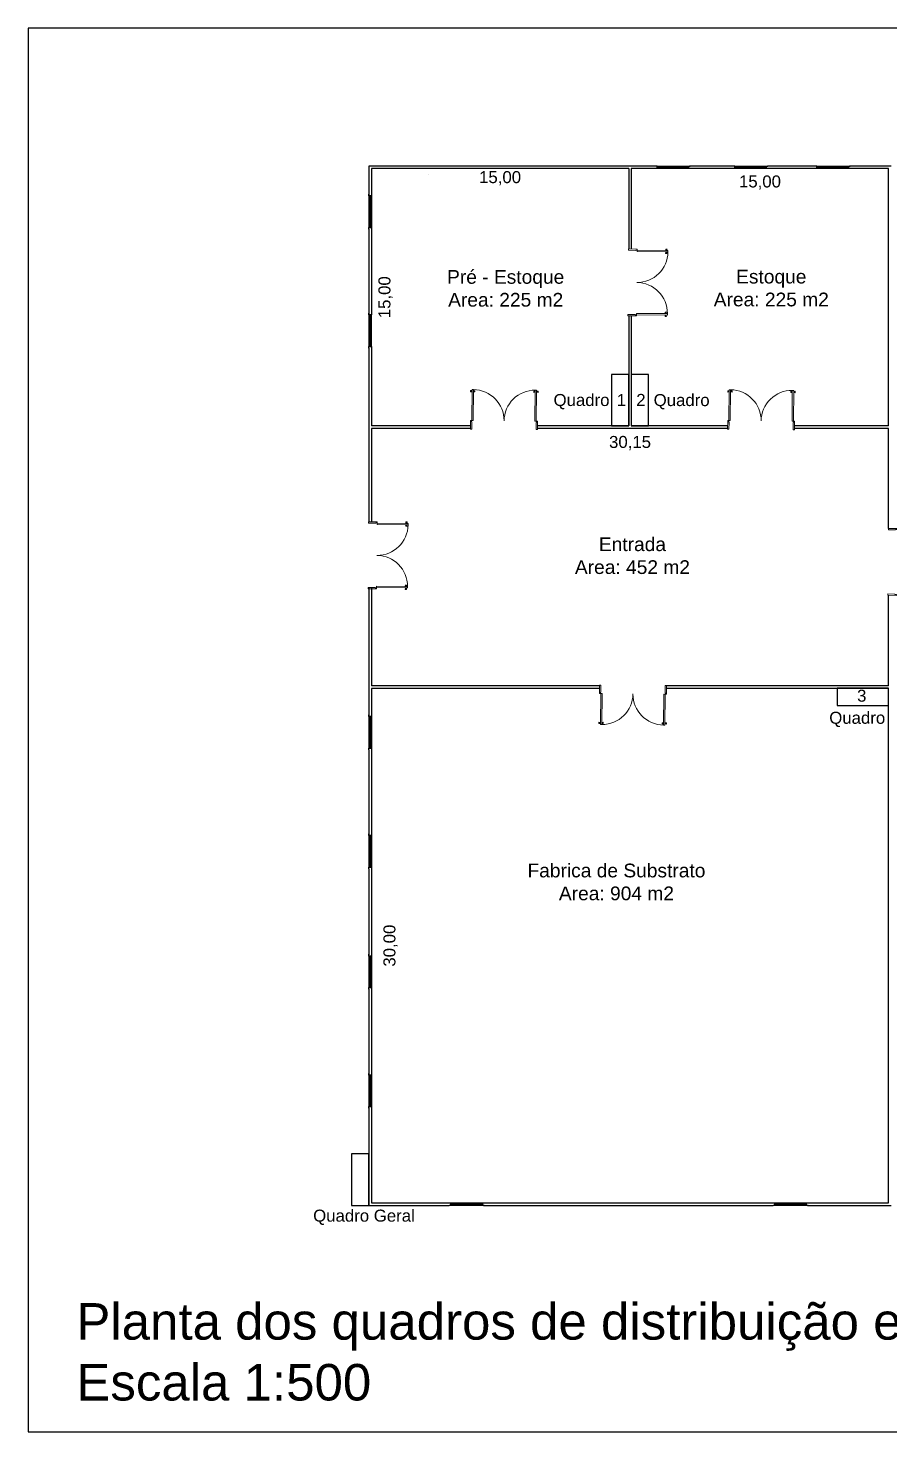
# Model space of a CAD drawing. Header units: millimetres. Extents: x 2943 to 3068, y 1960 to 2042.
# Drawn here: x 2942.8 to 2993.1, y 1960.2 to 2042.1 of the extents above; entities that cross this region are included whole.
import ezdxf

# ---------------------------------------------------------------- set-up
doc = ezdxf.new("R2010")
doc.units = ezdxf.units.MM
doc.styles.get("Standard").update_dxf_attribs({"font": 'arial.ttf'})
doc.dimstyles.new('cotas internas', dxfattribs={"dimtxt": 0.7, "dimasz": 2.5, "dimexe": 1.25, "dimexo": 0.625, "dimgap": 0.0625, "dimtad": 1, "dimzin": 1, "dimtxsty": 'Standard', "dimcen": 2.5, "dimse1": 1, "dimse2": 1, "dimsd1": 1, "dimsd2": 1, "dimadec": 0, "dimazin": 0, "dimtfac": 1, "dimtmove": 0, "dimatfit": 3, "dimfxl": 1, "dimarcsym": 0})

# ---------------------------------------------------------------- blocks, each defined once
blk = doc.blocks.new('*D15')
at = {"layer": 'Defpoints', "color": 0, "transparency": 16777216}
for p in [(2962.852, 2033.873), (2977.852, 2033.873), (2977.852, 2032.828)]:
    blk.add_point(p, dxfattribs=at)
at = {"color": 0, "transparency": 16777216, "insert": (2970.352, 2033.311), "char_height": 0.7, "attachment_point": 5}
blk.add_mtext('15,00', dxfattribs=at)
blk = doc.blocks.new('*D23')
at = {"layer": 'Defpoints', "color": 0, "transparency": 16777216}
for p in [(2962.852, 2033.873), (2962.852, 2018.873), (2964.158, 2018.873)]:
    blk.add_point(p, dxfattribs=at)
at = {"color": 0, "transparency": 16777216, "insert": (2963.674, 2026.373), "char_height": 0.7, "attachment_point": 5, "rotation": 90}
blk.add_mtext('15,00', dxfattribs=at)
blk = doc.blocks.new('*D24')
at = {"layer": 'Defpoints', "color": 0, "transparency": 16777216}
for p in [(2978.002, 2033.873), (2993.002, 2033.873), (2993.002, 2032.575)]:
    blk.add_point(p, dxfattribs=at)
at = {"color": 0, "transparency": 16777216, "insert": (2985.502, 2033.059), "char_height": 0.7, "attachment_point": 5}
blk.add_mtext('15,00', dxfattribs=at)
blk = doc.blocks.new('*D29')
at = {"layer": 'Defpoints', "color": 0, "transparency": 16777216}
for p in [(2962.852, 2003.573), (2962.852, 1973.573), (2964.448, 1973.573)]:
    blk.add_point(p, dxfattribs=at)
at = {"color": 0, "transparency": 16777216, "insert": (2963.965, 1988.573), "char_height": 0.7, "attachment_point": 5, "rotation": 90}
blk.add_mtext('30,00', dxfattribs=at)
blk = doc.blocks.new('*D35')
at = {"layer": 'Defpoints', "color": 0, "transparency": 16777216}
for p in [(2962.852, 2018.723), (2993.002, 2018.723), (2993.002, 2017.389)]:
    blk.add_point(p, dxfattribs=at)
at = {"color": 0, "transparency": 16777216, "insert": (2977.927, 2017.872), "char_height": 0.7, "attachment_point": 5}
blk.add_mtext('30,15', dxfattribs=at)

msp = doc.modelspace()

# ---------------------------------------------------------------- linework, layer by layer
for p, q in [((3067.83, 2042.064), (2942.837, 2042.064)), ((2942.837, 2042.064), (2942.837, 2036.574)), ((2942.837, 2036.574), (2942.837, 1960.226)), ((2962.702, 2034.023), (2962.702, 2032.35)), ((2979.4, 2034.023), (2962.702, 2034.023)), ((2962.852, 2033.873), (2962.852, 2032.35)), ((2977.852, 2033.873), (2962.852, 2033.873)), ((2977.852, 2033.873), (2977.852, 2029.188)), ((2978.002, 2033.873), (2978.002, 2029.187)), ((2979.4, 2033.873), (2978.002, 2033.873)), ((2979.5, 2034.025), (2981.338, 2034.023)), ((2981.338, 2033.873), (2979.5, 2033.873)), ((2979.519, 2033.978), (2980.886, 2033.976)), ((2979.519, 2033.922), (2980.886, 2033.919)), ((2981.319, 2033.976), (2980.886, 2033.976)), ((2981.319, 2033.919), (2980.886, 2033.919)), ((2983.932, 2034.023), (2981.4, 2034.023)), ((2983.932, 2033.873), (2981.4, 2033.873)), ((2984.032, 2034.025), (2985.869, 2034.023)), ((2985.869, 2033.873), (2984.032, 2033.875)), ((2984.051, 2033.978), (2985.418, 2033.976)), ((2984.051, 2033.922), (2985.418, 2033.919)), ((2985.851, 2033.976), (2985.418, 2033.976)), ((2985.851, 2033.919), (2985.418, 2033.919)), ((2988.724, 2034.023), (2985.932, 2034.023)), ((2988.724, 2033.873), (2985.932, 2033.873)), ((2988.824, 2034.025), (2990.661, 2034.023)), ((2990.661, 2033.873), (2988.824, 2033.875)), ((2988.842, 2033.978), (2990.209, 2033.976)), ((2988.842, 2033.922), (2990.209, 2033.919)), ((2990.643, 2033.976), (2990.209, 2033.976)), ((2990.643, 2033.919), (2990.209, 2033.919)), ((2993.152, 2034.023), (2990.724, 2034.023)), ((2993.002, 2033.873), (2990.724, 2033.873)), ((2993.002, 2018.873), (2993.002, 2033.873)), ((2962.702, 2032.278), (2962.7, 2030.441)), ((2962.749, 2032.259), (2962.747, 2030.892)), ((2962.805, 2032.259), (2962.803, 2030.892)), ((2962.852, 2032.278), (2962.85, 2030.441)), ((2962.747, 2030.459), (2962.747, 2030.892)), ((2962.803, 2030.459), (2962.803, 2030.892)), ((2962.702, 2030.35), (2962.702, 2025.41)), ((2962.852, 2030.35), (2962.852, 2025.41)), ((2962.704, 2025.347), (2962.702, 2023.51)), ((2962.751, 2025.328), (2962.749, 2023.961)), ((2962.808, 2025.328), (2962.805, 2023.961)), ((2962.852, 2023.51), (2962.854, 2025.347)), ((2977.852, 2025.288), (2977.852, 2018.873)), ((2978.002, 2025.287), (2978.002, 2018.873)), ((2962.749, 2023.528), (2962.749, 2023.961)), ((2962.805, 2023.528), (2962.805, 2023.961)), ((2962.702, 2023.41), (2962.702, 2018.873)), ((2962.852, 2023.41), (2962.852, 2018.873)), ((2962.702, 2018.873), (2962.702, 2013.282)), ((2968.629, 2018.873), (2962.852, 2018.873)), ((2962.852, 2018.723), (2962.852, 2013.305)), ((2968.628, 2018.723), (2962.852, 2018.723)), ((2977.852, 2018.723), (2972.528, 2018.723)), ((2977.852, 2018.873), (2972.53, 2018.873)), ((2983.616, 2018.723), (2977.852, 2018.723)), ((2983.618, 2018.873), (2978.002, 2018.873)), ((2993.002, 2018.723), (2987.517, 2018.723)), ((2993.002, 2018.873), (2987.518, 2018.873)), ((2993.002, 2012.895), (2993.002, 2018.723)), ((2962.702, 2009.407), (2962.702, 2003.723)), ((2962.852, 2009.405), (2962.852, 2003.723)), ((2993.002, 2003.723), (2993.002, 2008.995)), ((2962.702, 2003.723), (2962.702, 2001.991)), ((2976.152, 2003.723), (2962.852, 2003.723)), ((2962.852, 2003.573), (2962.852, 2001.991)), ((2976.151, 2003.573), (2962.852, 2003.573)), ((2993.002, 2003.573), (2980.051, 2003.573)), ((2993.002, 2003.723), (2980.052, 2003.723)), ((2993.002, 1973.573), (2993.002, 2003.573)), ((2962.704, 2001.928), (2962.702, 2000.091)), ((2962.751, 2001.91), (2962.749, 2000.542)), ((2962.808, 2001.91), (2962.805, 2000.542)), ((2962.854, 2001.928), (2962.852, 2000.041)), ((2962.749, 2000.109), (2962.749, 2000.542)), ((2962.805, 2000.109), (2962.805, 2000.542)), ((2962.702, 1999.991), (2962.702, 1995.05)), ((2962.852, 1999.991), (2962.852, 1995.05)), ((2962.704, 1994.987), (2962.702, 1993.15)), ((2962.751, 1994.969), (2962.749, 1993.602)), ((2962.808, 1994.969), (2962.805, 1993.602)), ((2962.854, 1994.987), (2962.852, 1993.15)), ((2962.749, 1993.168), (2962.749, 1993.602)), ((2962.805, 1993.168), (2962.805, 1993.602)), ((2962.702, 1993.05), (2962.702, 1988.031)), ((2962.852, 1993.05), (2962.852, 1988.031)), ((2962.704, 1987.969), (2962.702, 1986.131)), ((2962.751, 1987.95), (2962.749, 1986.583)), ((2962.808, 1987.95), (2962.805, 1986.583)), ((2962.854, 1987.969), (2962.852, 1986.131)), ((2962.749, 1986.15), (2962.749, 1986.583)), ((2962.805, 1986.15), (2962.805, 1986.583)), ((2962.702, 1986.031), (2962.702, 1981.091)), ((2962.852, 1986.031), (2962.852, 1981.091)), ((2962.704, 1981.028), (2962.702, 1979.141)), ((2962.751, 1981.01), (2962.749, 1979.642)), ((2962.808, 1981.01), (2962.805, 1979.642)), ((2962.854, 1981.028), (2962.852, 1979.141)), ((2962.702, 1979.091), (2962.702, 1973.423)), ((2962.749, 1979.209), (2962.749, 1979.642)), ((2962.805, 1979.209), (2962.805, 1979.642)), ((2962.852, 1979.091), (2962.852, 1973.573)), ((2962.702, 1973.423), (2967.388, 1973.423)), ((2962.852, 1973.573), (2967.388, 1973.573)), ((2967.388, 1973.425), (2967.388, 1973.423)), ((2967.488, 1973.575), (2969.325, 1973.573)), ((2969.325, 1973.423), (2967.488, 1973.423)), ((2967.506, 1973.528), (2968.873, 1973.526)), ((2967.506, 1973.472), (2968.873, 1973.469)), ((2969.307, 1973.526), (2968.873, 1973.526)), ((2969.307, 1973.469), (2968.873, 1973.469)), ((2969.388, 1973.573), (2986.264, 1973.573)), ((2969.388, 1973.423), (2986.264, 1973.423)), ((2986.264, 1973.425), (2986.264, 1973.423)), ((2986.364, 1973.575), (2988.202, 1973.573)), ((2988.202, 1973.423), (2986.364, 1973.423)), ((2986.383, 1973.528), (2987.75, 1973.526)), ((2986.383, 1973.472), (2987.75, 1973.469)), ((2988.183, 1973.526), (2987.75, 1973.526)), ((2988.183, 1973.469), (2987.75, 1973.469)), ((2988.264, 1973.573), (2993.002, 1973.573)), ((2988.264, 1973.423), (2993.152, 1973.423)), ((2942.837, 1960.226), (3067.83, 1960.226))]:
    msp.add_line(p, q)
at = {"lineweight": 9}
for p, q in [((2979.991, 2029.019), (2979.991, 2029.016)), ((2979.991, 2029.016), (2980.096, 2029.014)), ((2979.991, 2029.016), (2980.015, 2029.003)), ((2979.992, 2029.101), (2980.016, 2029.114)), ((2979.992, 2029.098), (2979.992, 2029.101)), ((2979.992, 2029.101), (2980.097, 2029.101)), ((2980.013, 2028.979), (2980.002, 2028.931)), ((2980.082, 2028.93), (2980.002, 2028.931)), ((2980.084, 2029.185), (2980.005, 2029.185)), ((2980.014, 2029.138), (2980.005, 2029.185)), ((2980.025, 2028.979), (2980.013, 2028.979)), ((2980.027, 2029.138), (2980.014, 2029.138)), ((2980.015, 2029.003), (2980.014, 2028.995)), ((2980.021, 2028.995), (2980.014, 2028.995)), ((2980.015, 2029.003), (2980.072, 2029.002)), ((2980.016, 2029.114), (2980.016, 2029.122)), ((2980.022, 2029.122), (2980.016, 2029.122)), ((2980.016, 2029.114), (2980.073, 2029.114)), ((2980.021, 2028.995), (2980.065, 2028.994)), ((2980.021, 2028.995), (2980.021, 2028.987)), ((2980.025, 2028.987), (2980.021, 2028.987)), ((2980.022, 2029.122), (2980.022, 2029.13)), ((2980.027, 2029.13), (2980.022, 2029.13)), ((2980.022, 2029.122), (2980.067, 2029.122)), ((2980.025, 2028.987), (2980.06, 2028.986)), ((2980.025, 2028.987), (2980.025, 2028.979)), ((2980.025, 2028.979), (2980.06, 2028.978)), ((2980.027, 2029.13), (2980.027, 2029.138)), ((2980.027, 2029.138), (2980.062, 2029.138)), ((2980.027, 2029.13), (2980.062, 2029.13)), ((2980.06, 2028.986), (2980.06, 2028.978)), ((2980.06, 2028.986), (2980.065, 2028.986)), ((2980.06, 2028.978), (2980.073, 2028.978)), ((2980.062, 2029.138), (2980.075, 2029.138)), ((2980.062, 2029.13), (2980.062, 2029.138)), ((2980.062, 2029.13), (2980.067, 2029.13)), ((2980.065, 2028.994), (2980.072, 2028.994)), ((2980.065, 2028.994), (2980.065, 2028.986)), ((2980.067, 2029.122), (2980.067, 2029.13)), ((2980.067, 2029.122), (2980.073, 2029.122)), ((2980.096, 2029.014), (2980.072, 2029.002)), ((2980.072, 2029.002), (2980.072, 2028.994)), ((2980.073, 2029.114), (2980.073, 2029.122)), ((2980.097, 2029.101), (2980.073, 2029.114)), ((2980.073, 2028.978), (2980.082, 2028.93)), ((2980.075, 2029.138), (2980.084, 2029.185)), ((2980.096, 2029.017), (2980.096, 2029.014)), ((2980.097, 2029.098), (2980.097, 2029.101)), ((2980.05, 2025.505), (2979.971, 2025.506)), ((2979.98, 2025.458), (2979.971, 2025.506)), ((2980.041, 2025.458), (2980.05, 2025.505)), ((2979.957, 2025.339), (2979.957, 2025.336)), ((2979.957, 2025.336), (2980.062, 2025.334)), ((2979.957, 2025.336), (2979.981, 2025.323)), ((2979.958, 2025.421), (2979.982, 2025.434)), ((2979.958, 2025.418), (2979.958, 2025.421)), ((2979.958, 2025.421), (2980.063, 2025.421)), ((2979.979, 2025.299), (2979.968, 2025.251)), ((2980.048, 2025.25), (2979.968, 2025.251)), ((2979.991, 2025.299), (2979.979, 2025.299)), ((2979.993, 2025.458), (2979.98, 2025.458)), ((2979.981, 2025.323), (2980.038, 2025.322)), ((2979.981, 2025.323), (2979.981, 2025.315)), ((2979.987, 2025.315), (2979.981, 2025.315)), ((2979.982, 2025.434), (2979.982, 2025.442)), ((2979.988, 2025.442), (2979.982, 2025.442)), ((2979.982, 2025.434), (2980.039, 2025.434)), ((2979.987, 2025.315), (2980.032, 2025.314)), ((2979.987, 2025.315), (2979.987, 2025.307)), ((2979.992, 2025.307), (2979.987, 2025.307)), ((2979.988, 2025.442), (2979.988, 2025.45)), ((2979.993, 2025.45), (2979.988, 2025.45)), ((2979.988, 2025.442), (2980.033, 2025.442)), ((2979.992, 2025.307), (2979.991, 2025.299)), ((2979.991, 2025.299), (2980.026, 2025.298)), ((2979.992, 2025.307), (2980.027, 2025.306)), ((2979.993, 2025.45), (2979.993, 2025.458)), ((2979.993, 2025.458), (2980.028, 2025.458)), ((2979.993, 2025.45), (2980.028, 2025.45)), ((2980.027, 2025.306), (2980.026, 2025.298)), ((2980.026, 2025.298), (2980.039, 2025.298)), ((2980.027, 2025.306), (2980.031, 2025.306)), ((2980.028, 2025.458), (2980.041, 2025.458)), ((2980.028, 2025.45), (2980.028, 2025.458)), ((2980.028, 2025.45), (2980.033, 2025.45)), ((2980.032, 2025.314), (2980.031, 2025.306)), ((2980.032, 2025.314), (2980.038, 2025.314)), ((2980.033, 2025.442), (2980.033, 2025.45)), ((2980.033, 2025.442), (2980.039, 2025.442)), ((2980.062, 2025.334), (2980.038, 2025.322)), ((2980.038, 2025.322), (2980.038, 2025.314)), ((2980.039, 2025.434), (2980.039, 2025.442)), ((2980.063, 2025.421), (2980.039, 2025.434)), ((2980.039, 2025.298), (2980.048, 2025.25)), ((2980.062, 2025.337), (2980.062, 2025.334)), ((2980.063, 2025.418), (2980.063, 2025.421)), ((2968.631, 2020.937), (2968.631, 2020.858)), ((2968.678, 2020.928), (2968.631, 2020.937)), ((2968.678, 2020.867), (2968.631, 2020.858)), ((2968.678, 2020.915), (2968.678, 2020.928)), ((2968.686, 2020.915), (2968.678, 2020.915)), ((2968.678, 2020.88), (2968.678, 2020.915)), ((2968.686, 2020.88), (2968.678, 2020.88)), ((2968.678, 2020.88), (2968.678, 2020.867)), ((2968.686, 2020.915), (2968.686, 2020.92)), ((2968.694, 2020.92), (2968.686, 2020.92)), ((2968.686, 2020.88), (2968.686, 2020.915)), ((2968.686, 2020.88), (2968.686, 2020.875)), ((2968.694, 2020.875), (2968.686, 2020.875)), ((2968.702, 2020.926), (2968.694, 2020.926)), ((2968.694, 2020.92), (2968.694, 2020.926)), ((2968.694, 2020.875), (2968.694, 2020.92)), ((2968.694, 2020.875), (2968.694, 2020.869)), ((2968.702, 2020.869), (2968.694, 2020.869)), ((2968.715, 2020.95), (2968.702, 2020.926)), ((2968.702, 2020.869), (2968.702, 2020.926)), ((2968.715, 2020.845), (2968.702, 2020.869)), ((2968.715, 2020.845), (2968.715, 2020.95)), ((2968.718, 2020.95), (2968.715, 2020.95)), ((2968.718, 2020.845), (2968.715, 2020.845)), ((2968.797, 2020.844), (2968.8, 2020.844)), ((2968.799, 2020.949), (2968.802, 2020.949)), ((2968.8, 2020.844), (2968.802, 2020.949)), ((2968.8, 2020.844), (2968.813, 2020.868)), ((2968.802, 2020.949), (2968.814, 2020.925)), ((2968.813, 2020.868), (2968.814, 2020.925)), ((2968.813, 2020.868), (2968.821, 2020.867)), ((2968.814, 2020.925), (2968.822, 2020.925)), ((2968.821, 2020.874), (2968.822, 2020.918)), ((2968.821, 2020.874), (2968.821, 2020.867)), ((2968.821, 2020.874), (2968.829, 2020.874)), ((2968.822, 2020.918), (2968.822, 2020.925)), ((2968.822, 2020.918), (2968.83, 2020.918)), ((2968.829, 2020.878), (2968.83, 2020.913)), ((2968.829, 2020.878), (2968.829, 2020.874)), ((2968.829, 2020.878), (2968.837, 2020.878)), ((2968.83, 2020.913), (2968.83, 2020.918)), ((2968.83, 2020.913), (2968.838, 2020.913)), ((2968.837, 2020.878), (2968.838, 2020.913)), ((2968.837, 2020.878), (2968.837, 2020.866)), ((2968.837, 2020.866), (2968.885, 2020.855)), ((2968.838, 2020.926), (2968.886, 2020.935)), ((2968.838, 2020.913), (2968.838, 2020.926)), ((2968.886, 2020.935), (2968.885, 2020.855)), ((2972.311, 2020.903), (2972.31, 2020.824)), ((2972.358, 2020.833), (2972.31, 2020.824)), ((2972.358, 2020.894), (2972.311, 2020.903)), ((2972.358, 2020.881), (2972.358, 2020.894)), ((2972.366, 2020.881), (2972.358, 2020.881)), ((2972.358, 2020.846), (2972.358, 2020.881)), ((2972.366, 2020.846), (2972.358, 2020.846)), ((2972.358, 2020.846), (2972.358, 2020.833)), ((2972.366, 2020.881), (2972.366, 2020.886)), ((2972.374, 2020.886), (2972.366, 2020.886)), ((2972.366, 2020.846), (2972.366, 2020.881)), ((2972.366, 2020.846), (2972.366, 2020.841)), ((2972.374, 2020.841), (2972.366, 2020.841)), ((2972.382, 2020.892), (2972.374, 2020.892)), ((2972.374, 2020.886), (2972.374, 2020.892)), ((2972.374, 2020.841), (2972.374, 2020.886)), ((2972.374, 2020.841), (2972.374, 2020.835)), ((2972.382, 2020.835), (2972.374, 2020.835)), ((2972.395, 2020.916), (2972.382, 2020.892)), ((2972.382, 2020.835), (2972.382, 2020.892)), ((2972.395, 2020.811), (2972.382, 2020.835)), ((2972.398, 2020.916), (2972.395, 2020.916)), ((2972.395, 2020.811), (2972.395, 2020.916)), ((2972.398, 2020.811), (2972.395, 2020.811)), ((2972.477, 2020.81), (2972.48, 2020.81)), ((2972.479, 2020.915), (2972.482, 2020.915)), ((2972.48, 2020.81), (2972.482, 2020.915)), ((2972.48, 2020.81), (2972.493, 2020.834)), ((2972.482, 2020.915), (2972.494, 2020.891)), ((2972.493, 2020.834), (2972.494, 2020.891)), ((2972.493, 2020.834), (2972.501, 2020.834)), ((2972.494, 2020.891), (2972.502, 2020.891)), ((2972.501, 2020.84), (2972.502, 2020.885)), ((2972.501, 2020.84), (2972.501, 2020.834)), ((2972.501, 2020.84), (2972.509, 2020.84)), ((2972.502, 2020.885), (2972.502, 2020.891)), ((2972.502, 2020.885), (2972.51, 2020.884)), ((2972.509, 2020.845), (2972.51, 2020.88)), ((2972.509, 2020.845), (2972.509, 2020.84)), ((2972.509, 2020.845), (2972.517, 2020.845)), ((2972.51, 2020.88), (2972.51, 2020.884)), ((2972.51, 2020.88), (2972.518, 2020.88)), ((2972.517, 2020.845), (2972.518, 2020.88)), ((2972.517, 2020.845), (2972.517, 2020.832)), ((2972.517, 2020.832), (2972.565, 2020.821)), ((2972.518, 2020.892), (2972.566, 2020.901)), ((2972.518, 2020.88), (2972.518, 2020.892)), ((2972.566, 2020.901), (2972.565, 2020.821)), ((2983.619, 2020.926), (2983.619, 2020.846)), ((2983.667, 2020.916), (2983.619, 2020.926)), ((2983.667, 2020.856), (2983.619, 2020.846)), ((2983.667, 2020.904), (2983.667, 2020.916)), ((2983.675, 2020.904), (2983.667, 2020.904)), ((2983.667, 2020.869), (2983.667, 2020.904)), ((2983.675, 2020.869), (2983.667, 2020.869)), ((2983.667, 2020.869), (2983.667, 2020.856)), ((2983.675, 2020.904), (2983.675, 2020.908)), ((2983.683, 2020.908), (2983.675, 2020.908)), ((2983.675, 2020.869), (2983.675, 2020.904)), ((2983.675, 2020.869), (2983.675, 2020.864)), ((2983.682, 2020.864), (2983.675, 2020.864)), ((2983.682, 2020.864), (2983.683, 2020.908)), ((2983.682, 2020.864), (2983.682, 2020.857)), ((2983.69, 2020.857), (2983.682, 2020.857)), ((2983.691, 2020.915), (2983.683, 2020.915)), ((2983.683, 2020.908), (2983.683, 2020.915)), ((2983.69, 2020.857), (2983.691, 2020.915)), ((2983.703, 2020.834), (2983.69, 2020.857)), ((2983.703, 2020.939), (2983.691, 2020.915)), ((2983.703, 2020.834), (2983.703, 2020.939)), ((2983.707, 2020.939), (2983.703, 2020.939)), ((2983.706, 2020.834), (2983.703, 2020.834)), ((2983.785, 2020.833), (2983.788, 2020.833)), ((2983.787, 2020.938), (2983.79, 2020.938)), ((2983.788, 2020.833), (2983.79, 2020.938)), ((2983.788, 2020.833), (2983.802, 2020.856)), ((2983.79, 2020.938), (2983.802, 2020.914)), ((2983.802, 2020.856), (2983.802, 2020.914)), ((2983.802, 2020.914), (2983.81, 2020.914)), ((2983.802, 2020.856), (2983.81, 2020.856)), ((2983.81, 2020.907), (2983.81, 2020.914)), ((2983.81, 2020.863), (2983.81, 2020.907)), ((2983.81, 2020.907), (2983.818, 2020.907)), ((2983.81, 2020.863), (2983.81, 2020.856)), ((2983.81, 2020.863), (2983.818, 2020.862)), ((2983.818, 2020.902), (2983.818, 2020.907)), ((2983.818, 2020.867), (2983.818, 2020.902)), ((2983.818, 2020.902), (2983.826, 2020.902)), ((2983.818, 2020.867), (2983.818, 2020.862)), ((2983.818, 2020.867), (2983.826, 2020.867)), ((2983.826, 2020.867), (2983.825, 2020.854)), ((2983.825, 2020.854), (2983.873, 2020.844)), ((2983.826, 2020.915), (2983.874, 2020.924)), ((2983.826, 2020.902), (2983.826, 2020.915)), ((2983.826, 2020.867), (2983.826, 2020.902)), ((2983.874, 2020.924), (2983.873, 2020.844)), ((2987.299, 2020.892), (2987.299, 2020.813)), ((2987.347, 2020.882), (2987.299, 2020.892)), ((2987.346, 2020.822), (2987.299, 2020.813)), ((2987.346, 2020.835), (2987.347, 2020.87)), ((2987.354, 2020.835), (2987.346, 2020.835)), ((2987.346, 2020.835), (2987.346, 2020.822)), ((2987.347, 2020.87), (2987.347, 2020.882)), ((2987.354, 2020.87), (2987.347, 2020.87)), ((2987.354, 2020.87), (2987.354, 2020.875)), ((2987.362, 2020.875), (2987.354, 2020.875)), ((2987.354, 2020.835), (2987.354, 2020.87)), ((2987.354, 2020.835), (2987.354, 2020.83)), ((2987.362, 2020.83), (2987.354, 2020.83)), ((2987.37, 2020.881), (2987.362, 2020.881)), ((2987.362, 2020.875), (2987.362, 2020.881)), ((2987.362, 2020.83), (2987.362, 2020.875)), ((2987.362, 2020.83), (2987.362, 2020.824)), ((2987.37, 2020.824), (2987.362, 2020.824)), ((2987.383, 2020.905), (2987.37, 2020.881)), ((2987.37, 2020.824), (2987.37, 2020.881)), ((2987.383, 2020.8), (2987.37, 2020.824)), ((2987.386, 2020.905), (2987.383, 2020.905)), ((2987.383, 2020.8), (2987.383, 2020.905)), ((2987.386, 2020.8), (2987.383, 2020.8)), ((2987.465, 2020.799), (2987.468, 2020.799)), ((2987.467, 2020.904), (2987.47, 2020.904)), ((2987.468, 2020.799), (2987.47, 2020.904)), ((2987.468, 2020.799), (2987.481, 2020.823)), ((2987.47, 2020.904), (2987.482, 2020.88)), ((2987.481, 2020.823), (2987.482, 2020.88)), ((2987.481, 2020.823), (2987.489, 2020.822)), ((2987.482, 2020.88), (2987.49, 2020.88)), ((2987.489, 2020.829), (2987.49, 2020.873)), ((2987.489, 2020.829), (2987.489, 2020.822)), ((2987.489, 2020.829), (2987.497, 2020.829)), ((2987.49, 2020.873), (2987.49, 2020.88)), ((2987.49, 2020.873), (2987.498, 2020.873)), ((2987.497, 2020.833), (2987.498, 2020.868)), ((2987.497, 2020.833), (2987.497, 2020.829)), ((2987.497, 2020.833), (2987.505, 2020.833)), ((2987.498, 2020.868), (2987.498, 2020.873)), ((2987.498, 2020.868), (2987.506, 2020.868)), ((2987.505, 2020.833), (2987.506, 2020.868)), ((2987.505, 2020.833), (2987.505, 2020.821)), ((2987.505, 2020.821), (2987.553, 2020.81)), ((2987.506, 2020.881), (2987.554, 2020.89)), ((2987.506, 2020.868), (2987.506, 2020.881)), ((2987.554, 2020.89), (2987.553, 2020.81)), ((2964.936, 2013.276), (2964.856, 2013.276)), ((2964.866, 2013.228), (2964.856, 2013.276)), ((2964.878, 2013.228), (2964.866, 2013.228)), ((2964.878, 2013.221), (2964.878, 2013.228)), ((2964.878, 2013.228), (2964.913, 2013.228)), ((2964.913, 2013.228), (2964.926, 2013.228)), ((2964.913, 2013.22), (2964.913, 2013.228)), ((2964.926, 2013.228), (2964.936, 2013.276)), ((2964.843, 2013.11), (2964.842, 2013.107)), ((2964.842, 2013.107), (2964.947, 2013.105)), ((2964.842, 2013.107), (2964.866, 2013.094)), ((2964.843, 2013.192), (2964.867, 2013.205)), ((2964.843, 2013.189), (2964.843, 2013.192)), ((2964.843, 2013.192), (2964.948, 2013.192)), ((2964.864, 2013.07), (2964.854, 2013.022)), ((2964.933, 2013.021), (2964.854, 2013.022)), ((2964.877, 2013.069), (2964.864, 2013.07)), ((2964.866, 2013.094), (2964.923, 2013.093)), ((2964.866, 2013.094), (2964.866, 2013.086)), ((2964.872, 2013.085), (2964.866, 2013.086)), ((2964.867, 2013.205), (2964.867, 2013.213)), ((2964.874, 2013.213), (2964.867, 2013.213)), ((2964.867, 2013.205), (2964.924, 2013.204)), ((2964.872, 2013.085), (2964.917, 2013.085)), ((2964.872, 2013.085), (2964.872, 2013.077)), ((2964.877, 2013.077), (2964.872, 2013.077)), ((2964.874, 2013.213), (2964.874, 2013.221)), ((2964.878, 2013.221), (2964.874, 2013.221)), ((2964.874, 2013.213), (2964.918, 2013.212)), ((2964.877, 2013.077), (2964.912, 2013.077)), ((2964.877, 2013.077), (2964.877, 2013.069)), ((2964.877, 2013.069), (2964.912, 2013.069)), ((2964.878, 2013.221), (2964.913, 2013.22)), ((2964.912, 2013.077), (2964.912, 2013.069)), ((2964.912, 2013.077), (2964.917, 2013.077)), ((2964.912, 2013.069), (2964.925, 2013.069)), ((2964.913, 2013.22), (2964.918, 2013.22)), ((2964.917, 2013.085), (2964.923, 2013.085)), ((2964.917, 2013.085), (2964.917, 2013.077)), ((2964.918, 2013.212), (2964.918, 2013.22)), ((2964.918, 2013.212), (2964.924, 2013.212)), ((2964.947, 2013.105), (2964.923, 2013.093)), ((2964.923, 2013.093), (2964.923, 2013.085)), ((2964.924, 2013.204), (2964.924, 2013.212)), ((2964.948, 2013.192), (2964.924, 2013.204)), ((2964.925, 2013.069), (2964.933, 2013.021)), ((2964.948, 2013.108), (2964.947, 2013.105)), ((2964.948, 2013.189), (2964.948, 2013.192)), ((2964.809, 2009.512), (2964.833, 2009.525)), ((2964.809, 2009.509), (2964.809, 2009.512)), ((2964.809, 2009.512), (2964.914, 2009.512)), ((2964.809, 2009.43), (2964.809, 2009.427)), ((2964.809, 2009.427), (2964.914, 2009.425)), ((2964.809, 2009.427), (2964.832, 2009.414)), ((2964.83, 2009.39), (2964.82, 2009.342)), ((2964.9, 2009.341), (2964.82, 2009.342)), ((2964.902, 2009.596), (2964.822, 2009.596)), ((2964.832, 2009.549), (2964.822, 2009.596)), ((2964.843, 2009.39), (2964.83, 2009.39)), ((2964.845, 2009.549), (2964.832, 2009.549)), ((2964.832, 2009.414), (2964.89, 2009.413)), ((2964.832, 2009.414), (2964.832, 2009.406)), ((2964.839, 2009.406), (2964.832, 2009.406)), ((2964.833, 2009.525), (2964.833, 2009.533)), ((2964.84, 2009.533), (2964.833, 2009.533)), ((2964.833, 2009.525), (2964.891, 2009.525)), ((2964.839, 2009.406), (2964.838, 2009.398)), ((2964.843, 2009.398), (2964.838, 2009.398)), ((2964.839, 2009.406), (2964.883, 2009.405)), ((2964.84, 2009.533), (2964.84, 2009.541)), ((2964.845, 2009.541), (2964.84, 2009.541)), ((2964.84, 2009.533), (2964.884, 2009.533)), ((2964.843, 2009.398), (2964.878, 2009.397)), ((2964.843, 2009.398), (2964.843, 2009.39)), ((2964.843, 2009.39), (2964.878, 2009.389)), ((2964.845, 2009.541), (2964.845, 2009.549)), ((2964.845, 2009.549), (2964.88, 2009.549)), ((2964.845, 2009.541), (2964.88, 2009.541)), ((2964.878, 2009.397), (2964.878, 2009.389)), ((2964.878, 2009.397), (2964.883, 2009.397)), ((2964.878, 2009.389), (2964.891, 2009.389)), ((2964.88, 2009.549), (2964.892, 2009.549)), ((2964.88, 2009.541), (2964.88, 2009.549)), ((2964.88, 2009.541), (2964.884, 2009.541)), ((2964.883, 2009.405), (2964.889, 2009.405)), ((2964.883, 2009.405), (2964.883, 2009.397)), ((2964.884, 2009.533), (2964.884, 2009.541)), ((2964.884, 2009.533), (2964.891, 2009.533)), ((2964.89, 2009.413), (2964.889, 2009.405)), ((2964.914, 2009.425), (2964.89, 2009.413)), ((2964.891, 2009.525), (2964.891, 2009.533)), ((2964.914, 2009.512), (2964.891, 2009.525)), ((2964.891, 2009.389), (2964.9, 2009.341)), ((2964.892, 2009.549), (2964.902, 2009.596)), ((2964.914, 2009.509), (2964.914, 2009.512)), ((2964.914, 2009.428), (2964.914, 2009.425)), ((2976.114, 2001.522), (2976.116, 2001.601)), ((2976.162, 2001.531), (2976.114, 2001.522)), ((2976.163, 2001.591), (2976.116, 2001.601)), ((2976.163, 2001.578), (2976.162, 2001.543)), ((2976.17, 2001.543), (2976.162, 2001.543)), ((2976.162, 2001.543), (2976.162, 2001.531)), ((2976.163, 2001.578), (2976.163, 2001.591)), ((2976.171, 2001.578), (2976.163, 2001.578)), ((2976.171, 2001.578), (2976.17, 2001.543)), ((2976.17, 2001.543), (2976.17, 2001.539)), ((2976.178, 2001.538), (2976.17, 2001.539)), ((2976.171, 2001.578), (2976.171, 2001.583)), ((2976.179, 2001.583), (2976.171, 2001.583)), ((2976.179, 2001.583), (2976.178, 2001.538)), ((2976.178, 2001.538), (2976.178, 2001.532)), ((2976.186, 2001.532), (2976.178, 2001.532)), ((2976.179, 2001.583), (2976.179, 2001.589)), ((2976.187, 2001.589), (2976.179, 2001.589)), ((2976.187, 2001.589), (2976.186, 2001.532)), ((2976.199, 2001.508), (2976.186, 2001.532)), ((2976.2, 2001.613), (2976.187, 2001.589)), ((2976.2, 2001.613), (2976.199, 2001.508)), ((2976.202, 2001.508), (2976.199, 2001.508)), ((2976.203, 2001.613), (2976.2, 2001.613)), ((2976.282, 2001.612), (2976.286, 2001.612)), ((2976.282, 2001.507), (2976.285, 2001.507)), ((2976.286, 2001.612), (2976.285, 2001.507)), ((2976.285, 2001.507), (2976.298, 2001.531)), ((2976.286, 2001.612), (2976.298, 2001.588)), ((2976.298, 2001.588), (2976.306, 2001.588)), ((2976.298, 2001.588), (2976.298, 2001.531)), ((2976.298, 2001.531), (2976.306, 2001.531)), ((2976.306, 2001.582), (2976.306, 2001.588)), ((2976.306, 2001.582), (2976.314, 2001.582)), ((2976.306, 2001.582), (2976.306, 2001.537)), ((2976.306, 2001.537), (2976.314, 2001.537)), ((2976.306, 2001.537), (2976.306, 2001.531)), ((2976.314, 2001.577), (2976.314, 2001.582)), ((2976.314, 2001.577), (2976.322, 2001.577)), ((2976.314, 2001.577), (2976.314, 2001.542)), ((2976.314, 2001.542), (2976.314, 2001.537)), ((2976.314, 2001.542), (2976.322, 2001.542)), ((2976.322, 2001.59), (2976.37, 2001.599)), ((2976.322, 2001.577), (2976.322, 2001.59)), ((2976.322, 2001.577), (2976.322, 2001.542)), ((2976.322, 2001.542), (2976.322, 2001.529)), ((2976.322, 2001.529), (2976.37, 2001.52)), ((2976.37, 2001.52), (2976.37, 2001.599)), ((2979.794, 2001.488), (2979.796, 2001.568)), ((2979.842, 2001.497), (2979.794, 2001.488)), ((2979.843, 2001.557), (2979.796, 2001.568)), ((2979.843, 2001.545), (2979.842, 2001.51)), ((2979.85, 2001.509), (2979.842, 2001.51)), ((2979.842, 2001.51), (2979.842, 2001.497)), ((2979.843, 2001.545), (2979.843, 2001.557)), ((2979.851, 2001.544), (2979.843, 2001.545)), ((2979.851, 2001.544), (2979.85, 2001.509)), ((2979.85, 2001.509), (2979.85, 2001.505)), ((2979.858, 2001.505), (2979.85, 2001.505)), ((2979.851, 2001.544), (2979.851, 2001.549)), ((2979.859, 2001.549), (2979.851, 2001.549)), ((2979.859, 2001.549), (2979.858, 2001.505)), ((2979.858, 2001.505), (2979.858, 2001.498)), ((2979.866, 2001.498), (2979.858, 2001.498)), ((2979.859, 2001.549), (2979.859, 2001.555)), ((2979.867, 2001.555), (2979.859, 2001.555)), ((2979.867, 2001.555), (2979.866, 2001.498)), ((2979.878, 2001.474), (2979.866, 2001.498)), ((2979.88, 2001.579), (2979.867, 2001.555)), ((2979.88, 2001.579), (2979.878, 2001.474)), ((2979.882, 2001.474), (2979.878, 2001.474)), ((2979.883, 2001.579), (2979.88, 2001.579)), ((2979.962, 2001.578), (2979.965, 2001.578)), ((2979.962, 2001.473), (2979.965, 2001.473)), ((2979.965, 2001.578), (2979.978, 2001.554)), ((2979.965, 2001.578), (2979.965, 2001.473)), ((2979.965, 2001.473), (2979.978, 2001.497)), ((2979.978, 2001.554), (2979.986, 2001.554)), ((2979.978, 2001.554), (2979.978, 2001.497)), ((2979.978, 2001.497), (2979.986, 2001.497)), ((2979.986, 2001.548), (2979.986, 2001.554)), ((2979.986, 2001.548), (2979.994, 2001.548)), ((2979.986, 2001.548), (2979.986, 2001.503)), ((2979.986, 2001.503), (2979.994, 2001.503)), ((2979.986, 2001.503), (2979.986, 2001.497)), ((2979.994, 2001.543), (2979.994, 2001.548)), ((2979.994, 2001.543), (2980.002, 2001.543)), ((2979.994, 2001.543), (2979.994, 2001.508)), ((2979.994, 2001.508), (2979.994, 2001.503)), ((2979.994, 2001.508), (2980.002, 2001.508)), ((2980.002, 2001.556), (2980.05, 2001.565)), ((2980.002, 2001.543), (2980.002, 2001.556)), ((2980.002, 2001.543), (2980.002, 2001.508)), ((2980.002, 2001.508), (2980.002, 2001.495)), ((2980.002, 2001.495), (2980.049, 2001.486)), ((2980.049, 2001.486), (2980.05, 2001.565))]:
    msp.add_line(p, q, dxfattribs=at)
at = {"lineweight": 30}
for points in [[(2979.4, 2034.025), (2979.5, 2034.025), (2979.5, 2033.875), (2979.4, 2033.875)], [(2981.438, 2033.873), (2981.338, 2033.873), (2981.338, 2034.023), (2981.438, 2034.023)], [(2983.932, 2034.025), (2984.032, 2034.025), (2984.032, 2033.875), (2983.932, 2033.875)], [(2985.969, 2033.873), (2985.869, 2033.873), (2985.869, 2034.023), (2985.969, 2034.023)], [(2988.724, 2034.025), (2988.824, 2034.025), (2988.824, 2033.875), (2988.724, 2033.875)], [(2990.761, 2033.873), (2990.661, 2033.873), (2990.661, 2034.023), (2990.761, 2034.023)], [(2962.852, 2032.378), (2962.852, 2032.278), (2962.702, 2032.278), (2962.702, 2032.378)], [(2962.7, 2030.341), (2962.7, 2030.441), (2962.85, 2030.441), (2962.85, 2030.341)], [(2962.854, 2025.447), (2962.854, 2025.347), (2962.704, 2025.347), (2962.704, 2025.447)], [(2962.702, 2023.41), (2962.702, 2023.51), (2962.852, 2023.51), (2962.852, 2023.41)], [(2962.854, 2002.028), (2962.854, 2001.928), (2962.704, 2001.928), (2962.704, 2002.028)], [(2962.702, 1999.991), (2962.702, 2000.091), (2962.852, 2000.091), (2962.852, 1999.991)], [(2962.854, 1995.087), (2962.854, 1994.987), (2962.704, 1994.987), (2962.704, 1995.087)], [(2962.702, 1993.05), (2962.702, 1993.15), (2962.852, 1993.15), (2962.852, 1993.05)], [(2962.854, 1988.069), (2962.854, 1987.969), (2962.704, 1987.969), (2962.704, 1988.069)], [(2962.702, 1986.031), (2962.702, 1986.131), (2962.852, 1986.131), (2962.852, 1986.031)], [(2962.854, 1981.128), (2962.854, 1981.028), (2962.704, 1981.028), (2962.704, 1981.128)], [(2962.702, 1979.091), (2962.702, 1979.191), (2962.852, 1979.191), (2962.852, 1979.091)], [(2967.388, 1973.575), (2967.488, 1973.575), (2967.488, 1973.425), (2967.388, 1973.425)], [(2969.425, 1973.423), (2969.325, 1973.423), (2969.325, 1973.573), (2969.425, 1973.573)], [(2986.264, 1973.575), (2986.364, 1973.575), (2986.364, 1973.425), (2986.264, 1973.425)], [(2988.302, 1973.423), (2988.202, 1973.423), (2988.202, 1973.573), (2988.302, 1973.573)]]:
    msp.add_lwpolyline(points, dxfattribs=at)
for points in [[(2979.5, 2033.875), (2979.5, 2034.025)], [(2980.886, 2033.944), (2979.515, 2033.947), (2979.515, 2033.953), (2980.886, 2033.951)], [(2980.886, 2033.951), (2981.323, 2033.951), (2981.323, 2033.944), (2980.886, 2033.944)], [(2981.338, 2034.023), (2981.338, 2033.873)], [(2984.032, 2033.875), (2984.032, 2034.025)], [(2985.418, 2033.944), (2984.047, 2033.947), (2984.047, 2033.953), (2985.418, 2033.951)], [(2985.418, 2033.951), (2985.854, 2033.951), (2985.854, 2033.944), (2985.418, 2033.944)], [(2985.869, 2034.023), (2985.869, 2033.873)], [(2988.824, 2033.875), (2988.824, 2034.025)], [(2990.209, 2033.944), (2988.839, 2033.947), (2988.839, 2033.953), (2990.209, 2033.951)], [(2990.209, 2033.951), (2990.646, 2033.951), (2990.646, 2033.944), (2990.209, 2033.944)], [(2990.661, 2034.023), (2990.661, 2033.873)], [(2962.702, 2032.278), (2962.852, 2032.278)], [(2962.772, 2030.892), (2962.774, 2032.263), (2962.78, 2032.263), (2962.778, 2030.892)], [(2962.85, 2030.441), (2962.7, 2030.441)], [(2962.778, 2030.892), (2962.778, 2030.456), (2962.772, 2030.456), (2962.772, 2030.892)], [(2962.704, 2025.347), (2962.854, 2025.347)], [(2962.774, 2023.961), (2962.776, 2025.332), (2962.783, 2025.332), (2962.78, 2023.961)], [(2962.78, 2023.961), (2962.78, 2023.525), (2962.774, 2023.525), (2962.774, 2023.961)], [(2962.852, 2023.51), (2962.702, 2023.51)], [(2962.704, 2001.928), (2962.854, 2001.928)], [(2962.774, 2000.542), (2962.776, 2001.913), (2962.783, 2001.913), (2962.78, 2000.542)], [(2962.78, 2000.542), (2962.78, 2000.106), (2962.774, 2000.106), (2962.774, 2000.542)], [(2962.852, 2000.091), (2962.702, 2000.091)], [(2962.704, 1994.987), (2962.854, 1994.987)], [(2962.774, 1993.602), (2962.776, 1994.972), (2962.783, 1994.972), (2962.78, 1993.602)], [(2962.78, 1993.602), (2962.78, 1993.165), (2962.774, 1993.165), (2962.774, 1993.602)], [(2962.852, 1993.15), (2962.702, 1993.15)], [(2962.704, 1987.969), (2962.854, 1987.969)], [(2962.774, 1986.583), (2962.776, 1987.954), (2962.783, 1987.954), (2962.78, 1986.583)], [(2962.78, 1986.583), (2962.78, 1986.146), (2962.774, 1986.146), (2962.774, 1986.583)], [(2962.852, 1986.131), (2962.702, 1986.131)], [(2962.704, 1981.028), (2962.854, 1981.028)], [(2962.774, 1979.642), (2962.776, 1981.013), (2962.783, 1981.013), (2962.78, 1979.642)], [(2962.852, 1979.191), (2962.702, 1979.191)], [(2962.78, 1979.642), (2962.78, 1979.206), (2962.774, 1979.206), (2962.774, 1979.642)], [(2967.488, 1973.425), (2967.488, 1973.575)], [(2968.873, 1973.494), (2967.503, 1973.497), (2967.503, 1973.503), (2968.873, 1973.501)], [(2968.873, 1973.501), (2969.31, 1973.501), (2969.31, 1973.494), (2968.873, 1973.494)], [(2969.325, 1973.573), (2969.325, 1973.423)], [(2986.364, 1973.425), (2986.364, 1973.575)], [(2987.75, 1973.494), (2986.379, 1973.497), (2986.379, 1973.503), (2987.75, 1973.501)], [(2987.75, 1973.501), (2988.187, 1973.501), (2988.187, 1973.494), (2987.75, 1973.494)], [(2988.202, 1973.573), (2988.202, 1973.423)]]:
    msp.add_lwpolyline(points)
for points in [[(2979.5, 2033.978), (2979.5, 2033.922), (2979.519, 2033.922, 0.414214), (2979.525, 2033.928), (2979.525, 2033.944, 0.414214), (2979.523, 2033.947), (2979.515, 2033.947), (2979.515, 2033.953), (2979.523, 2033.953, 0.414214), (2979.525, 2033.955), (2979.525, 2033.971, 0.414214), (2979.519, 2033.978), (2979.519, 2033.978)], [(2981.338, 2033.919), (2981.338, 2033.976), (2981.319, 2033.976, 0.414214), (2981.313, 2033.969), (2981.313, 2033.953, 0.414214), (2981.315, 2033.951), (2981.323, 2033.951), (2981.323, 2033.944), (2981.315, 2033.944, 0.414214), (2981.313, 2033.942), (2981.313, 2033.926, 0.414214), (2981.319, 2033.919), (2981.319, 2033.919)], [(2984.032, 2033.978), (2984.032, 2033.922), (2984.051, 2033.922, 0.414214), (2984.057, 2033.928), (2984.057, 2033.944, 0.414214), (2984.055, 2033.947), (2984.047, 2033.947), (2984.047, 2033.953), (2984.055, 2033.953, 0.414214), (2984.057, 2033.955), (2984.057, 2033.971, 0.414214), (2984.051, 2033.978), (2984.051, 2033.978)], [(2985.869, 2033.919), (2985.869, 2033.976), (2985.851, 2033.976, 0.414214), (2985.844, 2033.969), (2985.844, 2033.953, 0.414214), (2985.847, 2033.951), (2985.854, 2033.951), (2985.854, 2033.944), (2985.847, 2033.944, 0.414214), (2985.844, 2033.942), (2985.844, 2033.926, 0.414214), (2985.851, 2033.919), (2985.851, 2033.919)], [(2988.824, 2033.978), (2988.824, 2033.922), (2988.842, 2033.922, 0.414214), (2988.849, 2033.928), (2988.849, 2033.944, 0.414214), (2988.846, 2033.947), (2988.839, 2033.947), (2988.839, 2033.953), (2988.846, 2033.953, 0.414214), (2988.849, 2033.955), (2988.849, 2033.971, 0.414214), (2988.842, 2033.978), (2988.842, 2033.978)], [(2990.661, 2033.919), (2990.661, 2033.976), (2990.643, 2033.976, 0.414214), (2990.636, 2033.969), (2990.636, 2033.953, 0.414214), (2990.639, 2033.951), (2990.646, 2033.951), (2990.646, 2033.944), (2990.639, 2033.944, 0.414214), (2990.636, 2033.942), (2990.636, 2033.926, 0.414214), (2990.643, 2033.919), (2990.643, 2033.919)], [(2962.805, 2032.278), (2962.749, 2032.278), (2962.749, 2032.259, 0.414214), (2962.755, 2032.253), (2962.771, 2032.253, 0.414214), (2962.774, 2032.255), (2962.774, 2032.263), (2962.78, 2032.263), (2962.78, 2032.255, 0.414214), (2962.783, 2032.253), (2962.799, 2032.253, 0.414214), (2962.805, 2032.259), (2962.805, 2032.259)], [(2962.747, 2030.441), (2962.803, 2030.441), (2962.803, 2030.459, 0.414214), (2962.796, 2030.466), (2962.78, 2030.466, 0.414214), (2962.778, 2030.463), (2962.778, 2030.456), (2962.772, 2030.456), (2962.772, 2030.463, 0.414214), (2962.769, 2030.466), (2962.753, 2030.466, 0.414214), (2962.747, 2030.459), (2962.747, 2030.459)], [(2962.808, 2025.347), (2962.751, 2025.347), (2962.751, 2025.328, 0.414214), (2962.758, 2025.322), (2962.774, 2025.322, 0.414214), (2962.776, 2025.324), (2962.776, 2025.332), (2962.783, 2025.332), (2962.783, 2025.324, 0.414214), (2962.785, 2025.322), (2962.801, 2025.322, 0.414214), (2962.808, 2025.328), (2962.808, 2025.328)], [(2962.749, 2023.51), (2962.805, 2023.51), (2962.805, 2023.528, 0.414214), (2962.799, 2023.535), (2962.783, 2023.535, 0.414214), (2962.78, 2023.532), (2962.78, 2023.525), (2962.774, 2023.525), (2962.774, 2023.532, 0.414214), (2962.771, 2023.535), (2962.755, 2023.535, 0.414214), (2962.749, 2023.528), (2962.749, 2023.528)], [(2962.808, 2001.928), (2962.751, 2001.928), (2962.751, 2001.91, 0.414214), (2962.758, 2001.903), (2962.774, 2001.903, 0.414214), (2962.776, 2001.906), (2962.776, 2001.913), (2962.783, 2001.913), (2962.783, 2001.906, 0.414214), (2962.785, 2001.903), (2962.801, 2001.903, 0.414214), (2962.808, 2001.91), (2962.808, 2001.91)], [(2962.749, 2000.091), (2962.805, 2000.091), (2962.805, 2000.109, 0.414214), (2962.799, 2000.116), (2962.783, 2000.116, 0.414214), (2962.78, 2000.113), (2962.78, 2000.106), (2962.774, 2000.106), (2962.774, 2000.113, 0.414214), (2962.771, 2000.116), (2962.755, 2000.116, 0.414214), (2962.749, 2000.109), (2962.749, 2000.109)], [(2962.808, 1994.987), (2962.751, 1994.987), (2962.751, 1994.969, 0.414214), (2962.758, 1994.962), (2962.774, 1994.962, 0.414214), (2962.776, 1994.965), (2962.776, 1994.972), (2962.783, 1994.972), (2962.783, 1994.965, 0.414214), (2962.785, 1994.962), (2962.801, 1994.962, 0.414214), (2962.808, 1994.969), (2962.808, 1994.969)], [(2962.749, 1993.15), (2962.805, 1993.15), (2962.805, 1993.168, 0.414214), (2962.799, 1993.175), (2962.783, 1993.175, 0.414214), (2962.78, 1993.172), (2962.78, 1993.165), (2962.774, 1993.165), (2962.774, 1993.172, 0.414214), (2962.771, 1993.175), (2962.755, 1993.175, 0.414214), (2962.749, 1993.168), (2962.749, 1993.168)], [(2962.808, 1987.969), (2962.751, 1987.969), (2962.751, 1987.95, 0.414214), (2962.758, 1987.944), (2962.774, 1987.944, 0.414214), (2962.776, 1987.946), (2962.776, 1987.954), (2962.783, 1987.954), (2962.783, 1987.946, 0.414214), (2962.785, 1987.944), (2962.801, 1987.944, 0.414214), (2962.808, 1987.95), (2962.808, 1987.95)], [(2962.749, 1986.131), (2962.805, 1986.131), (2962.805, 1986.15, 0.414214), (2962.799, 1986.156), (2962.783, 1986.156, 0.414214), (2962.78, 1986.154), (2962.78, 1986.146), (2962.774, 1986.146), (2962.774, 1986.154, 0.414214), (2962.771, 1986.156), (2962.755, 1986.156, 0.414214), (2962.749, 1986.15), (2962.749, 1986.15)], [(2962.808, 1981.028), (2962.751, 1981.028), (2962.751, 1981.01, 0.414214), (2962.758, 1981.003), (2962.774, 1981.003, 0.414214), (2962.776, 1981.006), (2962.776, 1981.013), (2962.783, 1981.013), (2962.783, 1981.006, 0.414214), (2962.785, 1981.003), (2962.801, 1981.003, 0.414214), (2962.808, 1981.01), (2962.808, 1981.01)], [(2962.749, 1979.191), (2962.805, 1979.191), (2962.805, 1979.209, 0.414214), (2962.799, 1979.216), (2962.783, 1979.216, 0.414214), (2962.78, 1979.213), (2962.78, 1979.206), (2962.774, 1979.206), (2962.774, 1979.213, 0.414214), (2962.771, 1979.216), (2962.755, 1979.216, 0.414214), (2962.749, 1979.209), (2962.749, 1979.209)], [(2967.488, 1973.528), (2967.488, 1973.472), (2967.506, 1973.472, 0.414214), (2967.513, 1973.478), (2967.513, 1973.494, 0.414214), (2967.51, 1973.497), (2967.503, 1973.497), (2967.503, 1973.503), (2967.51, 1973.503, 0.414214), (2967.513, 1973.505), (2967.513, 1973.521, 0.414214), (2967.506, 1973.528), (2967.506, 1973.528)], [(2969.325, 1973.469), (2969.325, 1973.526), (2969.307, 1973.526, 0.414214), (2969.3, 1973.519), (2969.3, 1973.503, 0.414214), (2969.303, 1973.501), (2969.31, 1973.501), (2969.31, 1973.494), (2969.303, 1973.494, 0.414214), (2969.3, 1973.492), (2969.3, 1973.476, 0.414214), (2969.307, 1973.469), (2969.307, 1973.469)], [(2986.364, 1973.528), (2986.364, 1973.472), (2986.383, 1973.472, 0.414214), (2986.389, 1973.478), (2986.389, 1973.494, 0.414214), (2986.387, 1973.497), (2986.379, 1973.497), (2986.379, 1973.503), (2986.387, 1973.503, 0.414214), (2986.389, 1973.505), (2986.389, 1973.521, 0.414214), (2986.383, 1973.528), (2986.383, 1973.528)], [(2988.202, 1973.469), (2988.202, 1973.526), (2988.183, 1973.526, 0.414214), (2988.177, 1973.519), (2988.177, 1973.503, 0.414214), (2988.179, 1973.501), (2988.187, 1973.501), (2988.187, 1973.494), (2988.179, 1973.494, 0.414214), (2988.177, 1973.492), (2988.177, 1973.476, 0.414214), (2988.183, 1973.469), (2988.183, 1973.469)]]:
    msp.add_lwpolyline(points, format="xyb", close=True)
for points in [[(2966.172, 2033.529), (2966.172, 2033.529)], [(2977.849, 2021.873), (2976.849, 2021.873), (2976.849, 2018.873), (2977.849, 2018.873)], [(2979.002, 2021.873), (2978.002, 2021.873), (2978.002, 2018.873), (2979.002, 2018.873)], [(2992.993, 2002.58), (2992.993, 2003.58), (2989.993, 2003.58), (2989.993, 2002.58)], [(2962.699, 1976.428), (2961.699, 1976.428), (2961.699, 1973.428), (2962.699, 1973.428)]]:
    msp.add_lwpolyline(points, close=True)
at = {"lineweight": 9, "ltscale": 0.3}
for points in [[(2978.337, 2029.124), (2978.257, 2029.124), (2978.257, 2029.104), (2977.837, 2029.108), (2977.838, 2029.188), (2978.338, 2029.184)], [(2978.336, 2029.034), (2978.337, 2029.114), (2980.137, 2029.097), (2980.136, 2029.017)], [(2978.302, 2025.344), (2978.222, 2025.345), (2978.223, 2025.365), (2977.803, 2025.368), (2977.802, 2025.288), (2978.302, 2025.284)], [(2978.303, 2025.434), (2978.303, 2025.354), (2980.102, 2025.337), (2980.103, 2025.417)], [(2968.782, 2019.189), (2968.702, 2019.19), (2968.719, 2020.99), (2968.799, 2020.989)], [(2972.382, 2019.156), (2972.462, 2019.156), (2972.479, 2020.955), (2972.399, 2020.956)], [(2983.771, 2019.178), (2983.691, 2019.179), (2983.707, 2020.979), (2983.787, 2020.978)], [(2987.37, 2019.145), (2987.45, 2019.144), (2987.467, 2020.944), (2987.387, 2020.945)], [(2968.692, 2019.19), (2968.692, 2019.11), (2968.712, 2019.11), (2968.708, 2018.69), (2968.628, 2018.691), (2968.632, 2019.191)], [(2972.472, 2019.155), (2972.471, 2019.075), (2972.451, 2019.076), (2972.448, 2018.656), (2972.528, 2018.655), (2972.532, 2019.155)], [(2983.681, 2019.179), (2983.68, 2019.099), (2983.7, 2019.099), (2983.696, 2018.679), (2983.616, 2018.68), (2983.621, 2019.18)], [(2987.46, 2019.144), (2987.46, 2019.064), (2987.44, 2019.064), (2987.436, 2018.644), (2987.516, 2018.644), (2987.52, 2019.144)], [(2963.189, 2013.214), (2963.109, 2013.215), (2963.109, 2013.195), (2962.689, 2013.199), (2962.689, 2013.279), (2963.189, 2013.274)], [(2963.188, 2013.124), (2963.189, 2013.204), (2964.989, 2013.188), (2964.988, 2013.108)], [(2993.487, 2012.831), (2993.407, 2012.832), (2993.407, 2012.812), (2992.987, 2012.815), (2992.988, 2012.895), (2993.488, 2012.891)], [(2963.154, 2009.435), (2963.074, 2009.435), (2963.074, 2009.455), (2962.654, 2009.459), (2962.654, 2009.379), (2963.153, 2009.375)], [(2963.155, 2009.525), (2963.154, 2009.445), (2964.954, 2009.428), (2964.955, 2009.508)], [(2993.452, 2009.051), (2993.372, 2009.052), (2993.373, 2009.072), (2992.953, 2009.076), (2992.952, 2008.996), (2993.452, 2008.991)], [(2976.208, 2003.267), (2976.209, 2003.347), (2976.229, 2003.347), (2976.233, 2003.767), (2976.153, 2003.768), (2976.148, 2003.268)], [(2979.988, 2003.233), (2979.989, 2003.313), (2979.969, 2003.313), (2979.973, 2003.733), (2980.053, 2003.732), (2980.048, 2003.232)], [(2976.298, 2003.267), (2976.218, 2003.267), (2976.202, 2001.467), (2976.282, 2001.467)], [(2979.898, 2003.234), (2979.978, 2003.233), (2979.961, 2001.433), (2979.881, 2001.434)]]:
    msp.add_lwpolyline(points, close=True, dxfattribs=at)
for centre, start, end in [((2978.336, 2029.034), 269.47335, 359.47335), ((2978.303, 2025.434), 359.47335, 89.47335), ((2968.782, 2019.189), 359.47335, 89.47335), ((2972.382, 2019.156), 89.47335, 179.47335), ((2983.771, 2019.178), 359.47335, 89.47335), ((2987.37, 2019.145), 89.47335, 179.47335), ((2963.188, 2013.124), 269.47335, 359.47335), ((2963.155, 2009.525), 359.47335, 89.47335), ((2976.298, 2003.267), 269.47335, 359.47335), ((2979.898, 2003.234), 179.47335, 269.47335)]:
    msp.add_arc(centre, 1.8, start, end, dxfattribs=at)

# ---------------------------------------------------------------- texts
at = {"attachment_point": 1}
for s, width, heights, insert, char_height in [('\\pxqc;Pré - Estoque\\PArea: 225 m2', 11.2183, [0], (2965.069, 2027.959), 0.8), ('\\pxqc;Estoque\\PArea: 225 m2', 11.2183, [0], (2980.552, 2027.976), 0.8), ('{\\H1.45598x;Quadro}', 4.10828, [0.907], (2973.469, 2020.732), 0.48078), ('1', 0.65927, [0], (2977.153, 2020.733), 0.7), ('{\\H1.45598x;2}', 4.10828, [0.907], (2978.29, 2020.738), 0.48078), ('{\\H1.45598x;Quadro}', 4.10828, [0.907], (2979.305, 2020.728), 0.48078), ('\\pxqc;Entrada\\PArea: 452 m2', 11.2183, [0], (2972.459, 2012.374), 0.8), ('{\\H1.45598x;3}', 4.10828, [0.907], (2991.163, 2003.495), 0.48078), ('{\\H1.45598x;Quadro}', 4.10828, [0.907], (2989.541, 2002.206), 0.48078), ('\\pxqc;Fabrica de Substrato\\PArea: 904 m2', 11.2183, [0], (2971.526, 1993.354), 0.8), ('Quadro Geral', 10.64547, [0], (2959.456, 1973.184), 0.7), ('Planta dos quadros de distribuição e do quadro geral de medição.\\PEscala 1:500', 96.41589, [0], (2945.65, 1967.735), 2.1288)]:
    msp.add_mtext_dynamic_manual_height_columns(s, width=width, gutter_width=2.404, heights=heights, dxfattribs=dict(at, insert=insert, char_height=char_height))

# ---------------------------------------------------------------- dimensions: what is measured, and where the dimension line sits
for base, p1, p2, picture, middle in [((2977.852, 2032.828), (2962.852, 2033.873), (2977.852, 2033.873), '*D15', (2970.352, 2033.311)), ((2993.002, 2032.575), (2978.002, 2033.873), (2993.002, 2033.873), '*D24', (2985.502, 2033.059)), ((2993.002, 2017.389), (2962.852, 2018.723), (2993.002, 2018.723), '*D35', (2977.927, 2017.872))]:
    dim = msp.add_linear_dim(base=base, p1=p1, p2=p2, dimstyle='cotas internas')
    dim.commit()
    dim.dimension.update_dxf_attribs({"geometry": picture, "text_midpoint": middle})
for base, p1, p2, picture, middle in [((2964.158, 2018.873), (2962.852, 2033.873), (2962.852, 2018.873), '*D23', (2963.674, 2026.373)), ((2964.448, 1973.573), (2962.852, 2003.573), (2962.852, 1973.573), '*D29', (2963.965, 1988.573))]:
    dim = msp.add_linear_dim(base=base, p1=p1, p2=p2, angle=90, dimstyle='cotas internas')
    dim.commit()
    dim.dimension.update_dxf_attribs({"geometry": picture, "text_midpoint": middle})

doc.saveas('drawing.dxf')
